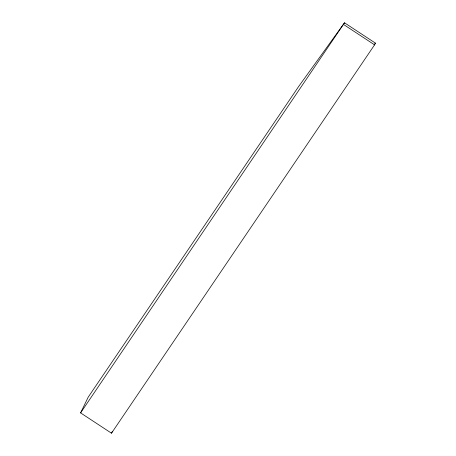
<?xml version="1.0" encoding="UTF-8"?>
<svg xmlns="http://www.w3.org/2000/svg" width="456" height="456" viewBox="0 0 456 456"><rect width="100%" height="100%" fill="white"/><g stroke="black" fill="none" stroke-linecap="round" stroke-linejoin="round"><path stroke-width="0.68" d="M80.587 412.891L88.173 397.199L298.634 86.52L344.508 22.8L375.413 43.109L374.575 44.853L111.492 433.2L80.587 412.891L344.508 22.8M111.492 433.2L112.404 431.319M374.176 44.831L375.413 43.109M343.664 24.544L374.575 44.853"/></g></svg>
